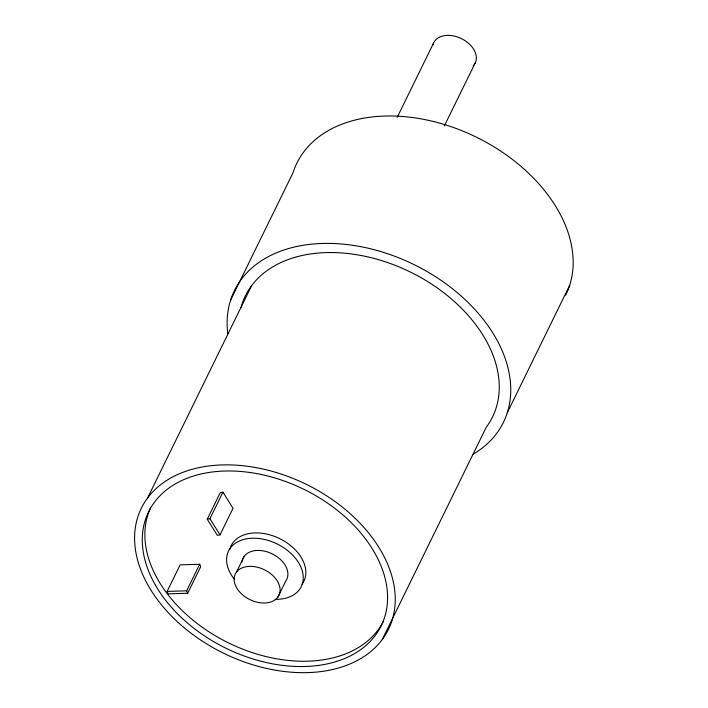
<?xml version="1.0" encoding="UTF-8"?>
<svg xmlns="http://www.w3.org/2000/svg" width="708" height="708" viewBox="0 0 708 708"><rect width="100%" height="100%" fill="white"/><g stroke="black" fill="none" stroke-linecap="round" stroke-linejoin="round"><path stroke-width="1.06" d="M230.587 300.201L292.997 172.805A149.76 102.324 26.1 0 1 469.714 134.042A149.76 102.324 26.1 0 1 565.683 295.236M147.6 497.981L251.614 285.669M397.215 117.298L433.597 43.029M167.141 591.41L180.142 564.869L199.691 564.276L200.7 566.719L187.691 593.26L168.15 593.853L167.141 591.41L186.682 590.817L199.691 564.276M207.249 519.221L220.25 492.68L222.931 492.175L233.02 508.309L220.02 534.85L217.347 535.363L207.249 519.221L209.922 518.716L222.931 492.175M444.359 125.9L475.413 62.525M236.419 572.197L244.216 556.276M277.828 597.18A24.284 16.594 26.1 0 0 255.438 566.816A24.284 16.594 26.1 0 0 238.1 590.065A24.284 16.594 26.1 0 0 277.828 597.18L285.625 581.259A24.284 16.594 26.1 0 0 270.996 553.293A24.284 16.594 26.1 0 0 242.003 561.913M382.249 639.545A137.618 94.031 26.1 0 0 255.393 467.501A137.618 94.031 26.1 0 0 157.123 599.251A137.618 94.031 26.1 0 0 382.249 639.545L486.263 427.225A137.618 94.031 26.1 0 0 409.87 271.792A137.618 94.031 26.1 0 0 240.924 307.768M507.291 412.702L569.692 285.306M209.922 518.716L220.02 534.85M186.682 590.817L187.691 593.26M234.348 579.197A40.471 27.656 26.1 0 1 245.835 538.956A40.471 27.656 26.1 0 1 300.298 565.834A40.471 27.656 26.1 0 1 275.111 599.313M227.764 333.645A149.76 102.324 26.1 0 1 414.171 264.668A149.76 102.324 26.1 0 1 473.156 454.209M383.594 620.925A129.52 88.5 26.1 0 1 229.242 643.253A129.52 88.5 26.1 0 1 150.547 507.866M229.834 549.275A40.471 27.656 26.1 0 1 279.377 538.469A40.471 27.656 26.1 0 1 302.112 584.162M432.951 44.993A23.072 15.762 26.1 0 1 462.209 39.011A23.072 15.762 26.1 0 1 473.059 65.924M155.459 585.215A129.52 88.5 26.1 0 0 367.576 644.023A129.52 88.5 26.1 0 0 271.739 477.059A129.52 88.5 26.1 0 0 155.459 585.215"/></g></svg>
